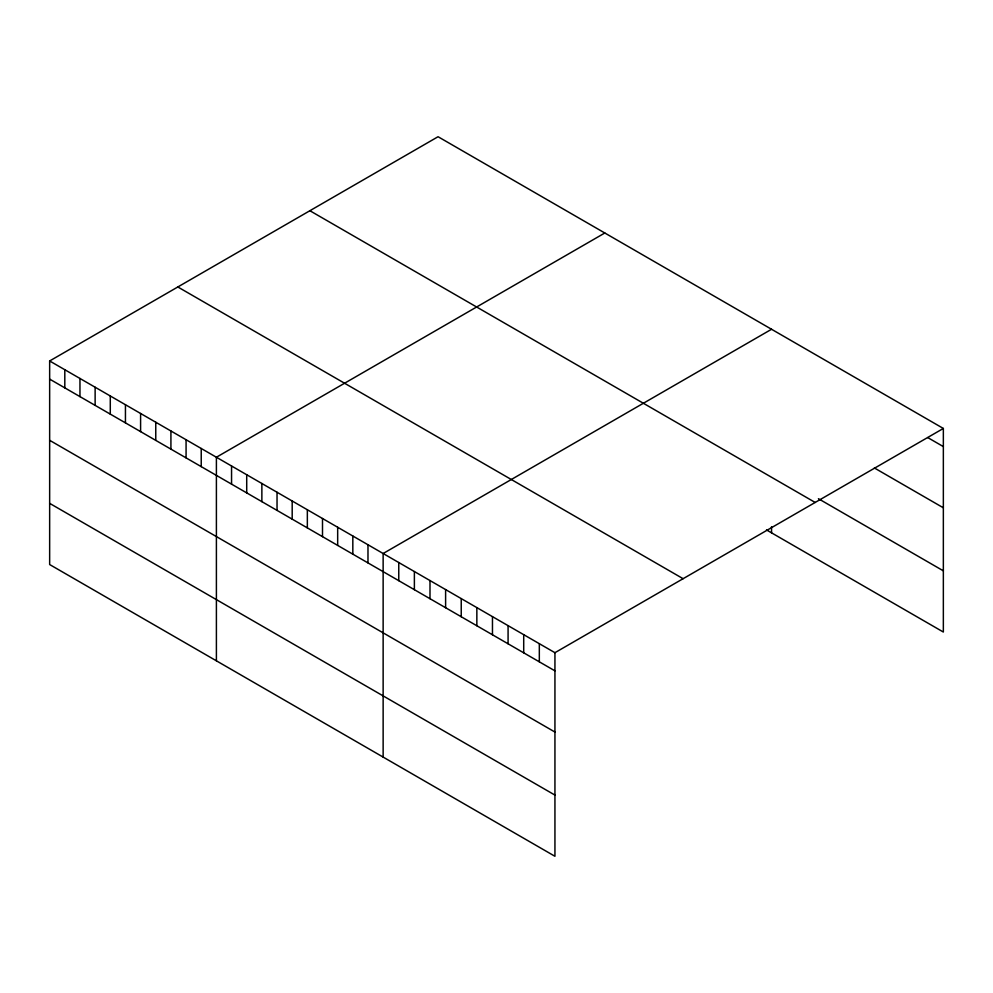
<?xml version="1.0" encoding="UTF-8"?>
<svg xmlns="http://www.w3.org/2000/svg" width="993" height="993" viewBox="0 0 993 993"><rect width="100%" height="100%" fill="white"/><g stroke="black" fill="none" stroke-linecap="round" stroke-linejoin="round"><path stroke-width="1.49" d="M49.65 360.968L554.938 652.699L554.938 856.276L49.65 564.545L49.65 360.968L438.062 136.724L943.35 428.455L943.35 632.032L766.497 529.927M604.811 232.995L216.4 457.239L216.4 660.817M771.549 329.266L383.137 553.511L383.137 757.088M554.938 652.699L943.35 428.455M927.735 437.578L943.35 446.602M874.374 467.964L943.35 507.795M818.406 498.697L943.35 570.838M309.89 210.727L815.179 502.458M177.821 286.965L683.11 578.696M49.65 379.115L554.938 670.846M49.65 440.309L554.938 732.04M49.65 503.352L554.938 795.083M771.549 526.724L771.549 532.844M539.323 643.675L539.323 661.822M523.708 634.664L523.708 652.811M508.081 625.652L508.081 643.799M492.466 616.628L492.466 634.775M476.851 607.617L476.851 625.764M461.236 598.593L461.236 616.74M445.609 589.581L445.609 607.728M429.994 580.557L429.994 598.705M414.379 571.546L414.379 589.693M398.764 562.522L398.764 580.669M367.981 544.76L367.981 562.907M352.825 536.009L352.825 554.156M337.67 527.258L337.67 545.405M322.502 518.507L322.502 536.654M307.346 509.757L307.346 527.904M292.19 501.006L292.19 519.153M277.035 492.243L277.035 510.39M261.867 483.492L261.867 501.639M246.711 474.741L246.711 492.888M231.555 465.99L231.555 484.137M201.231 448.488L201.231 466.636M186.076 439.738L186.076 457.885M170.92 430.987L170.92 449.134M155.764 422.236L155.764 440.383M140.596 413.485L140.596 431.632M125.441 404.734L125.441 422.881M110.285 395.984L110.285 414.131M95.129 387.233L95.129 405.38M79.961 378.47L79.961 396.617M64.806 369.719L64.806 387.866"/></g></svg>
